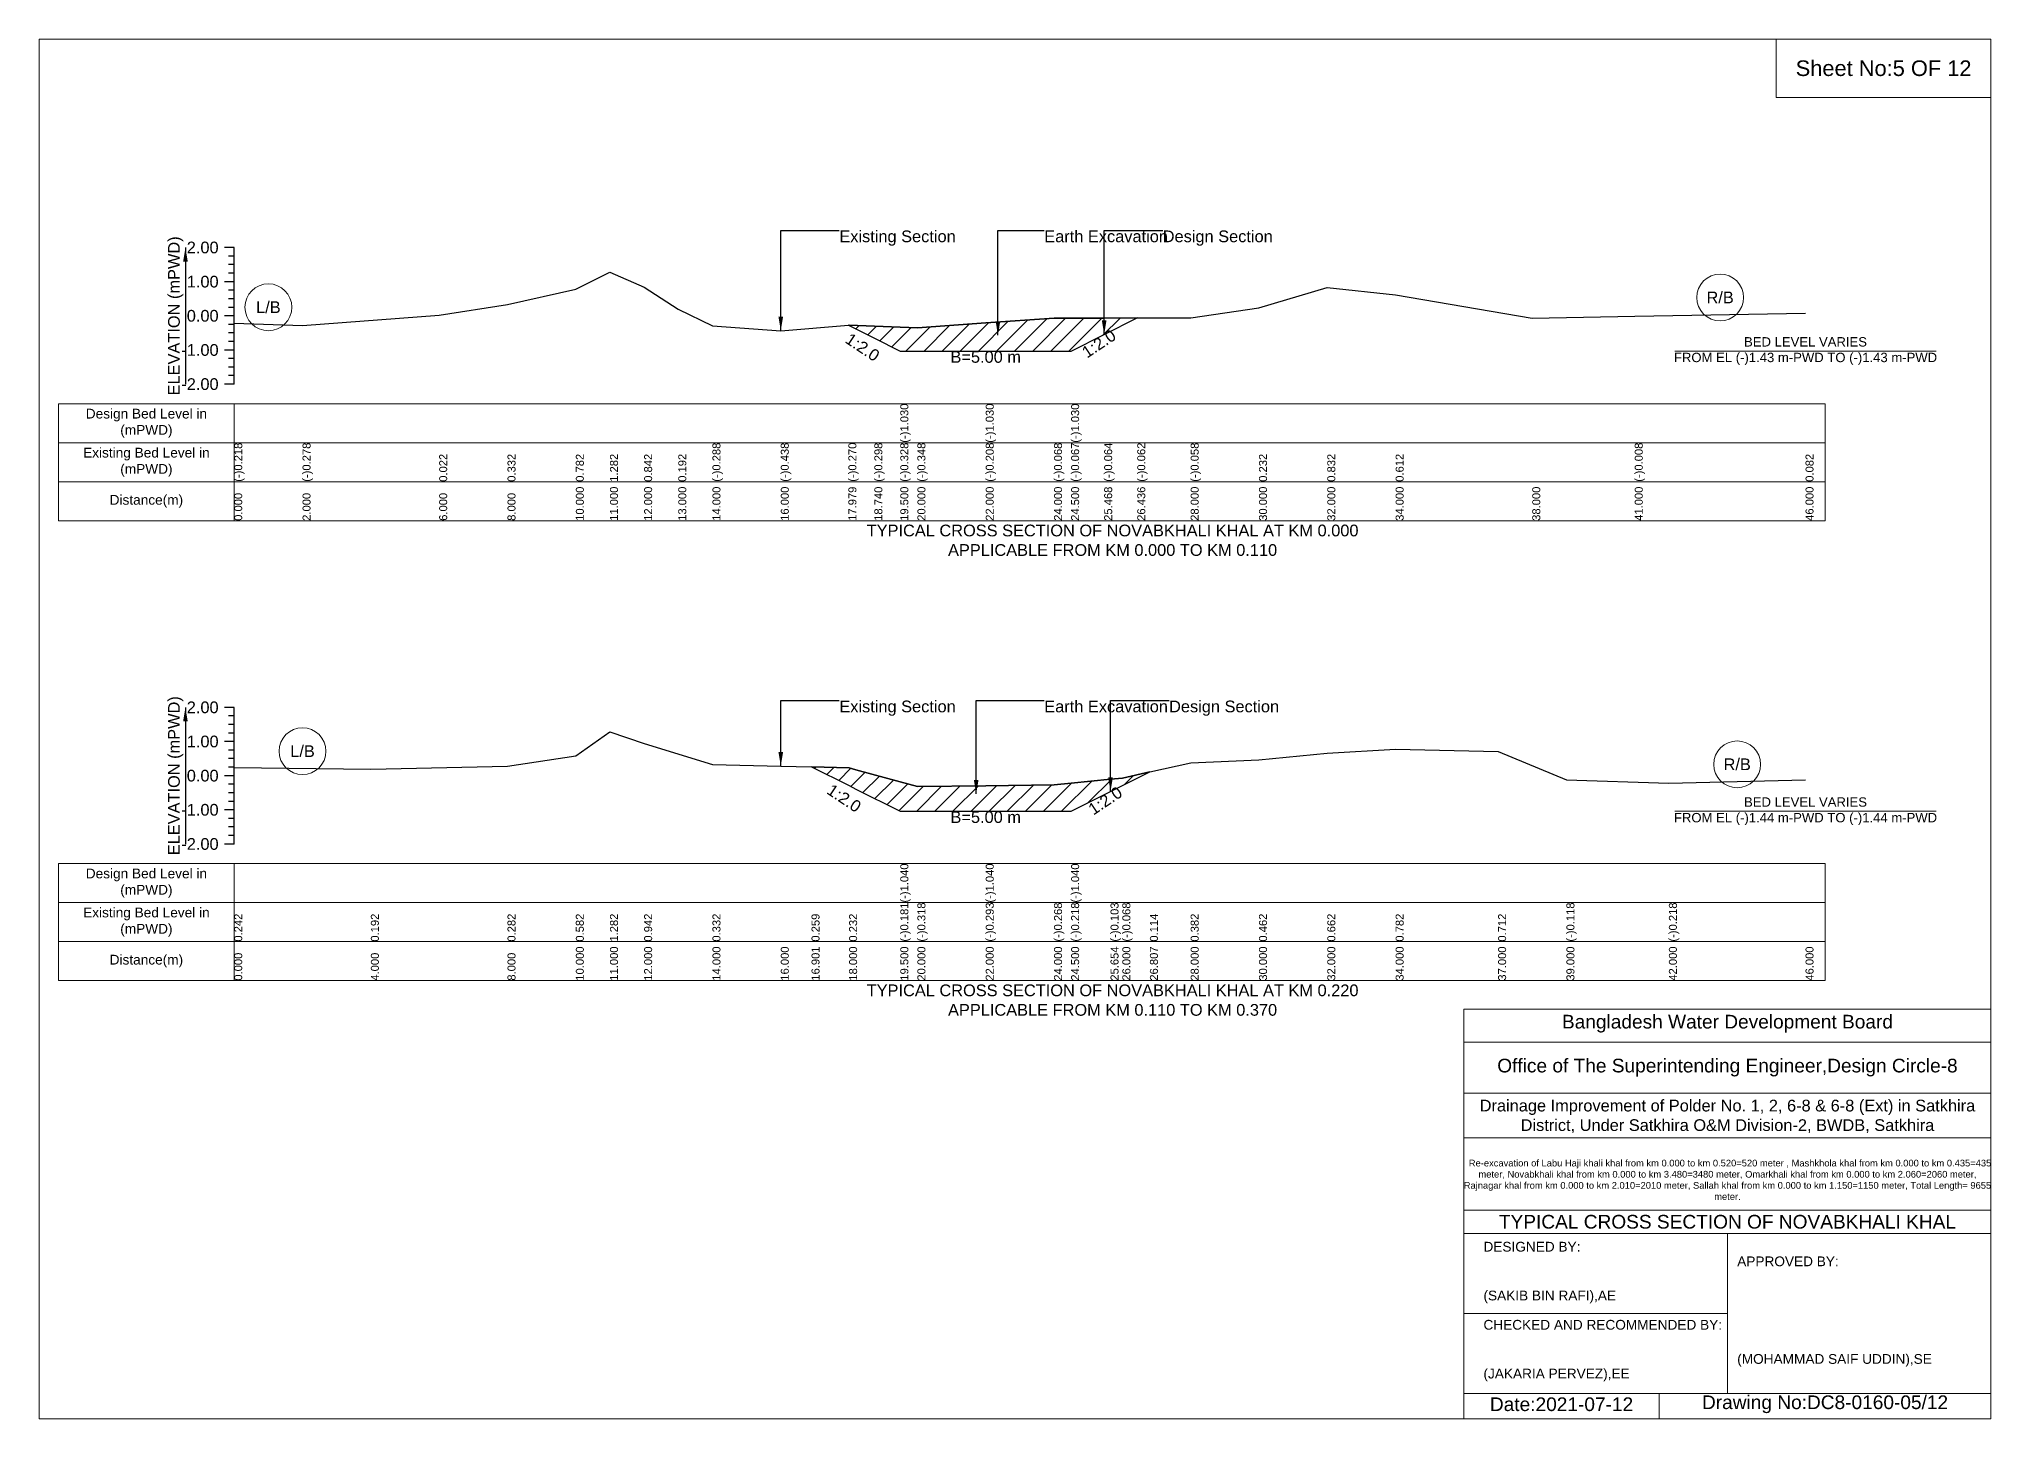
# Model space of a CAD drawing. Header units: inches. Extents: x 91000 to 648000, y -5656 to 141.
# Drawn here: x 290000 to 298000, y -5656 to 0 of the extents above; entities that cross this region are included whole.
import ezdxf

# ---------------------------------------------------------------- set-up
doc = ezdxf.new("R2010")
doc.units = ezdxf.units.IN
doc.header["$LTSCALE"] = 7
doc.header["$MEASUREMENT"] = 0
for name, color, linetype, lineweight in [('Cross section Data Border', 7, 'Continuous', 9), ('Cross Section Labels', 7, 'Continuous', 9), ('Existing_Bed_Level for Xsection', 7, 'Continuous', 25)]:
    doc.layers.add(name, color=color, linetype=linetype, lineweight=lineweight)
doc.styles.get("Standard").update_dxf_attribs({"font": 'arial.ttf'})
doc.dimstyles.get("Standard").update_dxf_attribs({"dimtxt": 0.18, "dimasz": 0.18, "dimexe": 0.18, "dimexo": 0.0625, "dimgap": 0.09, "dimtad": 0, "dimtih": 1, "dimtoh": 1, "dimdec": 4, "dimzin": 0, "dimdsep": 46, "dimtxsty": 'Standard', "dimcen": 0.09, "dimadec": 0, "dimazin": 0, "dimtfac": 1, "dimtdec": 4, "dimtofl": 0, "dimtmove": 0, "dimatfit": 3, "dimfxl": 1, "dimtolj": 1, "dimtzin": 0, "dimarcsym": 0})

msp = doc.modelspace()

# ---------------------------------------------------------------- hatches: boundary and pattern name
at = {"layer": 'Existing_Bed_Level for Xsection'}
h = msp.add_hatch(dxfattribs=at)
h.set_pattern_fill('ANSI31', color=256, scale=420, style=0)
h.paths.add_polyline_path([(293317.1, -1172.4), (293320, -1173.9), (293423.6, -1225.7), (293530, -1278.9), (293600, -1278.9), (293880, -1278.9), (294160, -1278.9), (294230, -1278.9), (294365.5, -1211.1), (294501.1, -1143.3), (294365.5, -1143.7), (294230, -1144), (294160, -1144.2), (293880, -1163.8), (293600, -1183.4), (293530, -1180.6), (293423.6, -1176.3), (293320, -1172.2)])
h = msp.add_hatch(dxfattribs=at)
h.set_pattern_fill('ANSI31', color=256, scale=420, style=0)
h.paths.add_polyline_path([(293166.1, -2983.2), (293320, -3060.1), (293348.1, -3074.1), (293530, -3165.1), (293600, -3165.1), (293880, -3165.1), (294160, -3165.1), (294230, -3165.1), (294391.5, -3084.3), (294440, -3060.1), (294553, -3003.6), (294440, -3029), (294391.5, -3033.8), (294230, -3050), (294160, -3057), (293880, -3060.5), (293600, -3064), (293530, -3044.8), (293348.1, -2994.7), (293320, -2987)])

# ---------------------------------------------------------------- linework, layer by layer
at = {"layer": 'Cross section Data Border'}
for points in [[(290080, -1494.7), (297320, -1494.7), (297320, -1974.7), (290080, -1974.7)], [(290080, -3379.5), (297320, -3379.5), (297320, -3859.5), (290080, -3859.5)]]:
    msp.add_lwpolyline(points, close=True, dxfattribs=at)
for points in [[(290800, -1494.7), (290800, -1974.7)], [(290080, -1654.7), (297320, -1654.7)], [(290080, -1814.7), (297320, -1814.7)], [(290800, -3379.5), (290800, -3859.5)], [(290080, -3539.5), (297320, -3539.5)], [(290080, -3699.5), (297320, -3699.5)]]:
    msp.add_lwpolyline(points, dxfattribs=at)
at = {"layer": 'Cross Section Labels'}
for points in [[(290000, 0), (298000, 0), (298000, -5656), (290000, -5656)], [(297120, 0), (298000, 0), (298000, -240), (297120, -240)]]:
    msp.add_lwpolyline(points, close=True, dxfattribs=at)
for points in [[(296704.2, -1278.9), (297775.8, -1278.9)], [(296704.2, -3165.1), (297775.8, -3165.1)], [(295840, -5656), (295840, -3976), (298000, -3976)], [(295840, -4112), (298000, -4112)], [(295840, -4320), (298000, -4320)], [(295840, -4504), (298000, -4504)], [(295840, -4800), (298000, -4800)], [(295840, -4896), (298000, -4896)], [(296920, -4896), (296920, -5552)], [(295840, -5224), (296920, -5224)], [(295840, -5552), (298000, -5552)], [(296640, -5552), (296640, -5656)]]:
    msp.add_lwpolyline(points, dxfattribs=at)
for centre in [(290940, -1099.4), (296890, -1059.5), (291080, -2919.1), (296960, -2973)]:
    msp.add_circle(centre, 96, dxfattribs=at)
at = {"layer": 'Existing_Bed_Level for Xsection'}
for points in [[(290800, -854.7), (290760, -854.7)], [(290800, -1414.7), (290800, -1274.7), (290800, -1134.7), (290800, -994.7), (290800, -854.7)], [(290800, -889.7), (290776, -889.7)], [(290800, -924.7), (290776, -924.7)], [(290800, -959.7), (290776, -959.7)], [(290800, -1165.2), (291080, -1173.6), (291640, -1131.6), (291920, -1088.2), (292200, -1025.2), (292340, -955.2), (292480, -1016.8), (292620, -1107.8), (292760, -1175), (293040, -1196), (293317.1, -1172.4), (293320, -1172.2), (293423.6, -1176.3), (293530, -1180.6), (293530, -1180.6), (293600, -1183.4), (293880, -1163.8), (293880, -1163.8), (294160, -1144.2), (294230, -1144), (294230, -1144), (294365.5, -1143.7), (294501.1, -1143.3), (294720, -1142.8), (295000, -1102.2), (295280, -1018.2), (295560, -1049), (296120, -1144.2), (296540, -1135.8), (297240, -1123.2)], [(290800, -994.7), (290760, -994.7)], [(290800, -1029.7), (290776, -1029.7)], [(290800, -1064.7), (290776, -1064.7)], [(290800, -1099.7), (290776, -1099.7)], [(290800, -1134.7), (290760, -1134.7)], [(290800, -1169.7), (290776, -1169.7)], [(290800, -1274.7), (290760, -1274.7)], [(290800, -1204.7), (290776, -1204.7)], [(290800, -1239.7), (290776, -1239.7)], [(290800, -1309.7), (290776, -1309.7)], [(290800, -1344.7), (290776, -1344.7)], [(290800, -1414.7), (290760, -1414.7)], [(290800, -1379.7), (290776, -1379.7)], [(290800, -2739.5), (290760, -2739.5)], [(290800, -2774.5), (290776, -2774.5)], [(290800, -3299.5), (290800, -3159.5), (290800, -3019.5), (290800, -2879.5), (290800, -2739.5)], [(290800, -2879.5), (290760, -2879.5)], [(290800, -2809.5), (290776, -2809.5)], [(290800, -2844.5), (290776, -2844.5)], [(290800, -2985.6), (291360, -2992.6), (291920, -2980), (292200, -2938), (292340, -2840), (292480, -2887.6), (292760, -2973), (293040, -2980), (293166.1, -2983.2), (293320, -2987), (293348.1, -2994.7), (293530, -3044.8), (293530, -3044.8), (293600, -3064), (293880, -3060.5), (293880, -3060.5), (294160, -3057), (294230, -3050), (294230, -3050), (294391.5, -3033.8), (294440, -3029), (294553, -3003.6), (294720, -2966), (295000, -2954.8), (295280, -2926.8), (295560, -2910), (295980, -2919.8), (296260, -3036), (296680, -3050), (297240, -3036)], [(290800, -2914.5), (290776, -2914.5)], [(290800, -2949.5), (290776, -2949.5)], [(290800, -3019.5), (290760, -3019.5)], [(290800, -2984.5), (290776, -2984.5)], [(290800, -3054.5), (290776, -3054.5)], [(290800, -3089.5), (290776, -3089.5)], [(290800, -3159.5), (290760, -3159.5)], [(290800, -3124.5), (290776, -3124.5)], [(290800, -3194.5), (290776, -3194.5)], [(290800, -3229.5), (290776, -3229.5)], [(290800, -3264.5), (290776, -3264.5)], [(290800, -3299.5), (290760, -3299.5)]]:
    msp.add_lwpolyline(points, dxfattribs=at)
for points in [[(293317.1, -1172.4), (293317.1, -1172.4), (293320, -1173.9), (293423.6, -1225.7), (293530, -1278.9), (293530, -1278.9), (293600, -1278.9), (293880, -1278.9), (293880, -1278.9), (294160, -1278.9), (294230, -1278.9), (294230, -1278.9), (294365.5, -1211.1), (294501.1, -1143.3), (294501.1, -1143.3), (294501.1, -1143.3), (294365.5, -1143.7), (294230, -1144), (294230, -1144), (294160, -1144.2), (293880, -1163.8), (293880, -1163.8), (293600, -1183.4), (293530, -1180.6), (293530, -1180.6), (293423.6, -1176.3), (293320, -1172.2), (293317.1, -1172.4)], [(293166.1, -2983.2), (293320, -3060.1), (293348.1, -3074.1), (293530, -3165.1), (293530, -3165.1), (293600, -3165.1), (293880, -3165.1), (293880, -3165.1), (294160, -3165.1), (294230, -3165.1), (294230, -3165.1), (294391.5, -3084.3), (294440, -3060.1), (294553, -3003.6), (294553, -3003.6), (294553, -3003.6), (294440, -3029), (294391.5, -3033.8), (294230, -3050), (294230, -3050), (294160, -3057), (293880, -3060.5), (293880, -3060.5), (293600, -3064), (293530, -3044.8), (293530, -3044.8), (293348.1, -2994.7), (293320, -2987)]]:
    msp.add_lwpolyline(points, close=True, dxfattribs=at)

# ---------------------------------------------------------------- texts
at = {"layer": 'Cross section Data Border', "char_height": 40, "width": 640, "attachment_point": 5}
for s, insert in [('Design Bed Level in (mPWD)', (290440, -1574.7)), ('Existing Bed Level in (mPWD)', (290440, -1734.7)), ('Distance(m)', (290440, -1894.7)), ('Design Bed Level in (mPWD)', (290440, -3459.5)), ('Existing Bed Level in (mPWD)', (290440, -3619.5)), ('Distance(m)', (290440, -3779.5))]:
    msp.add_mtext(s, dxfattribs=dict(at, insert=insert))
at = {"layer": 'Cross Section Labels'}
for s, insert, char_height, attachment_point in [('Sheet No:5 OF 12', (297560, -120), 64, 5), ('Existing Section', (293280, -784.7), 48, 1), ('Earth Excavation', (294120, -784.7), 48, 1), ('Design Section', (294605.5, -784.7), 48, 1), ('R/B', (296890, -1059.5), 48, 5), ('L/B', (290940, -1099.4), 48, 5), ('B=5.00 m', (293880, -1278.9), 48, 2), ('BED LEVEL VARIES ^JFROM EL (-)1.43 m-PWD TO (-)1.43 m-PWD', (297240, -1278.9), 38.4, 5), ('TYPICAL CROSS SECTION OF NOVABKHALI KHAL AT KM 0.000^JAPPLICABLE FROM KM 0.000 TO KM 0.110', (294400, -2054.7), 48, 5), ('Existing Section', (293280, -2711.5), 48, 1), ('Earth Excavation', (294120, -2711.5), 48, 1), ('Design Section', (294631.5, -2711.5), 48, 1), ('L/B', (291080, -2919.1), 48, 5), ('R/B', (296960, -2973), 48, 5), ('BED LEVEL VARIES ^JFROM EL (-)1.44 m-PWD TO (-)1.44 m-PWD', (297240, -3165.1), 38.4, 5), ('B=5.00 m', (293880, -3165.1), 48, 2), ('TYPICAL CROSS SECTION OF NOVABKHALI KHAL AT KM 0.220^JAPPLICABLE FROM KM 0.110 TO KM 0.370', (294400, -3939.5), 48, 5), ('Bangladesh Water Development Board', (296920, -4036), 56, 5), ('Office of The Superintending Engineer,Design Circle-8', (296920, -4216), 56, 5)]:
    msp.add_mtext(s, dxfattribs=dict(at, insert=insert, char_height=char_height, attachment_point=attachment_point))
at = {"layer": 'Cross Section Labels', "char_height": 48, "attachment_point": 2}
for insert, rotation in [((294330.5, -1228.6), 33.69007), ((293388.6, -1243.2), 326.30993), ((293313.1, -3091.6), 326.30993), ((294356.5, -3101.8), 33.69007)]:
    msp.add_mtext('1:2.0', dxfattribs=dict(at, insert=insert, rotation=rotation))
at = {"layer": 'Cross Section Labels'}
for s, insert, char_height, width, attachment_point in [('Drainage Improvement of Polder No. 1, 2, 6-8 & 6-8 (Ext) in Satkhira District, Under Satkhira O&M Division-2, BWDB, Satkhira', (296920, -4416), 48, 2240, 5), ('  Re-excavation of Labu Haji khali khal from km 0.000 to km 0.520=520 meter , Mashkhola khal from km 0.000 to km 0.435=435 meter, Novabkhali khal from km 0.000 to km 3.480=3480 meter, Omarkhali khal from km 0.000 to km 2.060=2060 meter, Rajnagar khal from km 0.000 to km 2.010=2010 meter, Sallah khal from km 0.000 to km 1.150=1150 meter, Total Length= 9655 meter. ', (296920, -4676), 27.4148, 2160, 5), ('TYPICAL CROSS SECTION OF NOVABKHALI KHAL', (296920, -4848), 56, 2240, 5), ('DESIGNED BY:^J^J^J(SAKIB BIN RAFI),AE', (295920, -5056), 40, 1120, 4), ('APPROVED BY:^J^J^J^J^J^J(MOHAMMAD SAIF UDDIN),SE', (296960, -5216), 40, 1120, 4), ('CHECKED AND RECOMMENDED BY:^J^J^J(JAKARIA PERVEZ),EE', (295920, -5376), 40, 1120, 4), ('Date:2021-07-12', (296240, -5596), 56, 1120, 5), ('Drawing No:DC8-0160-05/12', (297320, -5596), 56, 1760, 5)]:
    msp.add_mtext(s, dxfattribs=dict(at, insert=insert, char_height=char_height, width=width, attachment_point=attachment_point))
at = {"layer": 'Existing_Bed_Level for Xsection', "rotation": 90}
for s, insert, char_height, attachment_point in [('ELEVATION (mPWD)', (290560, -1134.7), 48, 5), ('(-)1.030', (293530, -1654.7), 32.8, 1), ('(-)1.030', (293880, -1654.7), 32.8, 1), ('(-)1.030', (294230, -1654.7), 32.8, 1), ('(-)0.218', (290800, -1814.7), 32.8, 1), ('(-)0.278', (291080, -1814.7), 32.8, 1), ('(-)0.288', (292760, -1814.7), 32.8, 1), ('(-)0.438', (293040, -1814.7), 32.8, 1), ('(-)0.270', (293317.1, -1814.7), 32.8, 1), ('(-)0.298', (293423.6, -1814.7), 32.8, 1), ('(-)0.328', (293530, -1814.7), 32.8, 1), ('(-)0.348', (293600, -1814.7), 32.8, 1), ('(-)0.208', (293880, -1814.7), 32.8, 1), ('(-)0.068', (294160, -1814.7), 32.8, 1), ('(-)0.067', (294230, -1814.7), 32.8, 1), ('(-)0.064', (294365.5, -1814.7), 32.8, 1), ('(-)0.062', (294501.1, -1814.7), 32.8, 1), ('(-)0.058', (294720, -1814.7), 32.8, 1), ('(-)0.008', (296540, -1814.7), 32.8, 1), ('0.022', (291640, -1814.7), 32.8, 1), ('0.332', (291920, -1814.7), 32.8, 1), ('0.782', (292200, -1814.7), 32.8, 1), ('1.282', (292340, -1814.7), 32.8, 1), ('0.842', (292480, -1814.7), 32.8, 1), ('0.192', (292620, -1814.7), 32.8, 1), ('0.232', (295000, -1814.7), 32.8, 1), ('0.832', (295280, -1814.7), 32.8, 1), ('0.612', (295560, -1814.7), 32.8, 1), ('0.082', (297240, -1814.7), 32.8, 1), ('10.000', (292200, -1974.7), 32.8, 1), ('11.000', (292340, -1974.7), 32.8, 1), ('12.000', (292480, -1974.7), 32.8, 1), ('13.000', (292620, -1974.7), 32.8, 1), ('14.000', (292760, -1974.7), 32.8, 1), ('16.000', (293040, -1974.7), 32.8, 1), ('17.979', (293317.1, -1974.7), 32.8, 1), ('18.740', (293423.6, -1974.7), 32.8, 1), ('19.500', (293530, -1974.7), 32.8, 1), ('20.000', (293600, -1974.7), 32.8, 1), ('22.000', (293880, -1974.7), 32.8, 1), ('24.000', (294160, -1974.7), 32.8, 1), ('24.500', (294230, -1974.7), 32.8, 1), ('25.468', (294365.5, -1974.7), 32.8, 1), ('26.436', (294501.1, -1974.7), 32.8, 1), ('28.000', (294720, -1974.7), 32.8, 1), ('30.000', (295000, -1974.7), 32.8, 1), ('32.000', (295280, -1974.7), 32.8, 1), ('34.000', (295560, -1974.7), 32.8, 1), ('38.000', (296120, -1974.7), 32.8, 1), ('41.000', (296540, -1974.7), 32.8, 1), ('46.000', (297240, -1974.7), 32.8, 1), ('0.000', (290800, -1974.7), 32.8, 1), ('2.000', (291080, -1974.7), 32.8, 1), ('6.000', (291640, -1974.7), 32.8, 1), ('8.000', (291920, -1974.7), 32.8, 1), ('ELEVATION (mPWD)', (290560, -3019.5), 48, 5), ('(-)1.040', (293530, -3539.5), 32.8, 1), ('(-)1.040', (293880, -3539.5), 32.8, 1), ('(-)1.040', (294230, -3539.5), 32.8, 1), ('0.242', (290800, -3699.5), 32.8, 1), ('0.192', (291360, -3699.5), 32.8, 1), ('0.282', (291920, -3699.5), 32.8, 1), ('0.582', (292200, -3699.5), 32.8, 1), ('1.282', (292340, -3699.5), 32.8, 1), ('0.942', (292480, -3699.5), 32.8, 1), ('0.332', (292760, -3699.5), 32.8, 1), ('0.259', (293166.1, -3699.5), 32.8, 1), ('0.232', (293320, -3699.5), 32.8, 1), ('(-)0.181', (293530, -3699.5), 32.8, 1), ('(-)0.318', (293600, -3699.5), 32.8, 1), ('(-)0.293', (293880, -3699.5), 32.8, 1), ('(-)0.268', (294160, -3699.5), 32.8, 1), ('(-)0.218', (294230, -3699.5), 32.8, 1), ('(-)0.103', (294391.5, -3699.5), 32.8, 1), ('(-)0.068', (294440, -3699.5), 32.8, 1), ('0.114', (294553, -3699.5), 32.8, 1), ('0.382', (294720, -3699.5), 32.8, 1), ('0.462', (295000, -3699.5), 32.8, 1), ('0.662', (295280, -3699.5), 32.8, 1), ('0.782', (295560, -3699.5), 32.8, 1), ('0.712', (295980, -3699.5), 32.8, 1), ('(-)0.118', (296260, -3699.5), 32.8, 1), ('(-)0.218', (296680, -3699.5), 32.8, 1), ('0.000', (290800, -3859.5), 32.8, 1), ('4.000', (291360, -3859.5), 32.8, 1), ('8.000', (291920, -3859.5), 32.8, 1), ('10.000', (292200, -3859.5), 32.8, 1), ('11.000', (292340, -3859.5), 32.8, 1), ('12.000', (292480, -3859.5), 32.8, 1), ('14.000', (292760, -3859.5), 32.8, 1), ('16.000', (293040, -3859.5), 32.8, 1), ('16.901', (293166.1, -3859.5), 32.8, 1), ('18.000', (293320, -3859.5), 32.8, 1), ('19.500', (293530, -3859.5), 32.8, 1), ('20.000', (293600, -3859.5), 32.8, 1), ('22.000', (293880, -3859.5), 32.8, 1), ('24.000', (294160, -3859.5), 32.8, 1), ('24.500', (294230, -3859.5), 32.8, 1), ('25.654', (294391.5, -3859.5), 32.8, 1), ('26.000', (294440, -3859.5), 32.8, 1), ('26.807', (294553, -3859.5), 32.8, 1), ('28.000', (294720, -3859.5), 32.8, 1), ('30.000', (295000, -3859.5), 32.8, 1), ('32.000', (295280, -3859.5), 32.8, 1), ('34.000', (295560, -3859.5), 32.8, 1), ('37.000', (295980, -3859.5), 32.8, 1), ('39.000', (296260, -3859.5), 32.8, 1), ('42.000', (296680, -3859.5), 32.8, 1), ('46.000', (297240, -3859.5), 32.8, 1)]:
    msp.add_mtext(s, dxfattribs=dict(at, insert=insert, char_height=char_height, attachment_point=attachment_point))
at = {"layer": 'Existing_Bed_Level for Xsection', "char_height": 48, "attachment_point": 6}
for s, insert in [('2.00', (290736, -854.7)), ('1.00', (290736, -994.7)), ('0.00', (290736, -1134.7)), ('-1.00', (290736, -1274.7)), ('-2.00', (290736, -1414.7)), ('2.00', (290736, -2739.5)), ('1.00', (290736, -2879.5)), ('0.00', (290736, -3019.5)), ('-1.00', (290736, -3159.5)), ('-2.00', (290736, -3299.5))]:
    msp.add_mtext(s, dxfattribs=dict(at, insert=insert))

# ---------------------------------------------------------------- leaders
at = {"layer": 'Cross Section Labels', "annotation_type": 0, "has_hookline": 1, "hookline_direction": 0}
for points, text_width in [([(293040, -1196), (293040, -784.7), (293279.9, -784.7)], 467.2), ([(293930.1, -1214.2), (293930.1, -784.7), (294119.9, -784.7)], 497), ([(294365.5, -1211.1), (294365.5, -784.7), (294605.4, -784.7)], 441.2), ([(293040, -2980), (293040, -2711.5), (293279.9, -2711.5)], 467.2), ([(293840.9, -3094.3), (293840.9, -2711.5), (294119.9, -2711.5)], 497), ([(294391.5, -3084.3), (294391.5, -2711.5), (294631.4, -2711.5)], 441.2)]:
    msp.add_leader(points, dimstyle='Standard', override={"dimasz": 57.6}, dxfattribs=dict(at, text_width=text_width))
at = {"layer": 'Existing_Bed_Level for Xsection'}
for points in [[(290600, -854.7), (290600, -1414.7)], [(290600, -2739.5), (290600, -3299.5)]]:
    msp.add_leader(points, dimstyle='Standard', override={"dimasz": 57.6}, dxfattribs=at)

doc.saveas('drawing.dxf')
